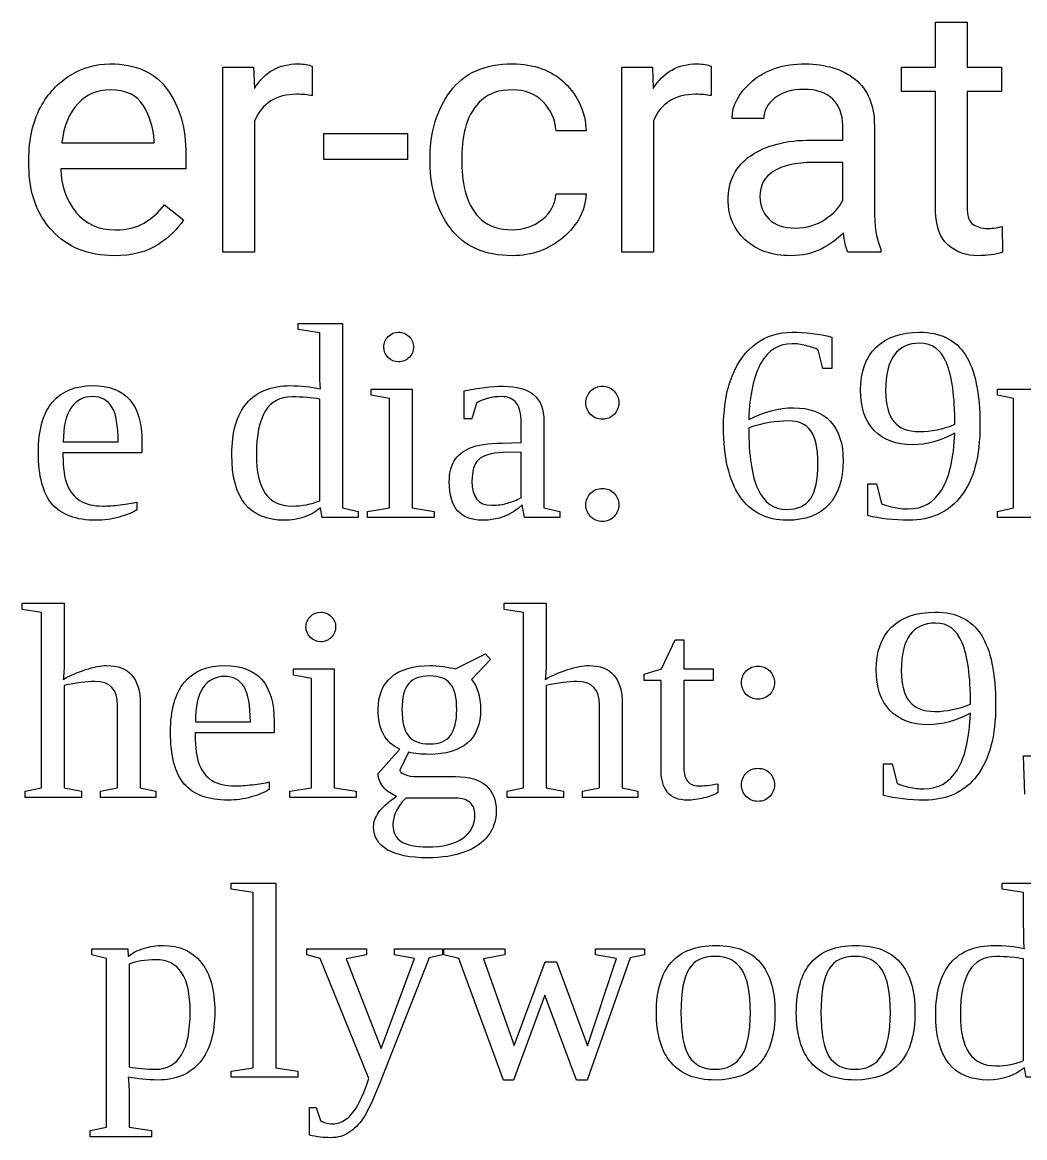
# Model space of a CAD drawing. Header units: millimetres. Extents: x -187 to 1672, y 34 to 1167.
# Drawn here: x -88.9 to -31.6, y 1087.3 to 1151.1 of the extents above; entities that cross this region are included whole.
import ezdxf

# ---------------------------------------------------------------- set-up
doc = ezdxf.new("R2010")
doc.units = ezdxf.units.MM
doc.layers.get('0').update_dxf_attribs({"linetype": 'CONTINUOUS'})
doc.layers.add('nw', color=7, linetype='CONTINUOUS')

msp = doc.modelspace()

# ---------------------------------------------------------------- linework, layer by layer
at = {"color": 7}
for points in [[(-36.73793, 1140.591409), (-36.73793, 1147.15027), (-38.67333, 1147.15027), (-38.67333, 1148.538286), (-36.73793, 1148.538286), (-36.73793, 1151.109046), (-34.9296, 1151.109046), (-34.9296, 1148.538286), (-32.9551, 1148.538286), (-32.9551, 1147.15027), (-34.9296, 1147.15027), (-34.9296, 1140.581635)], [(-75.65123, 1145.469012), (-75.65123, 1137.962), (-77.45956, 1137.962), (-77.45956, 1148.538286), (-75.7001, 1148.538286), (-75.661, 1147.326216)], [(-72.34735, 1148.596934), (-72.35735, 1146.915676)], [(-52.8565, 1145.469012), (-52.8565, 1137.962), (-54.66483, 1137.962), (-54.66483, 1148.538286), (-52.90537, 1148.538286), (-52.86627, 1147.326216)], [(-49.55263, 1148.596934), (-49.56263, 1146.915676)], [(-73.23708, 1146.993874), (-73.23687, 1146.993874)], [(-50.44236, 1146.993874), (-50.44214, 1146.993874)], [(-46.55177, 1145.605859), (-48.3601, 1145.605859)], [(-43.82462, 1144.37424), (-42.03584, 1144.37424), (-42.03584, 1145.214869)], [(-56.69798, 1144.902077), (-58.41834, 1144.902077)], [(-40.22751, 1145.195319), (-40.22751, 1140.444788)], [(-86.66738, 1144.217844), (-81.37923, 1144.217844), (-81.37923, 1144.35469)], [(-88.544128, 1142.878702), (-88.544128, 1143.289242)], [(-79.5709, 1143.55316), (-79.5709, 1142.741856), (-86.72602, 1142.741856)], [(-65.61256, 1143.044873), (-65.61256, 1143.455413)], [(-63.80423, 1143.455413), (-63.80423, 1143.044873)], [(-42.03584, 1140.923751), (-42.03584, 1143.103522), (-43.71709, 1143.103522)], [(-58.41834, 1141.304966), (-56.69798, 1141.304966)], [(-80.80252, 1140.679382), (-79.70775, 1139.809429)], [(-32.916, 1139.437988), (-32.90622, 1137.962)], [(-39.85606, 1138.118396), (-39.85606, 1137.962), (-41.74259, 1137.962)]]:
    msp.add_lwpolyline(points, dxfattribs=at)
for points in [[(-83.92067, 1147.248018)], [(-66.9126, 1144.755455), (-66.9126, 1143.269692), (-71.68268, 1143.269692), (-71.68268, 1144.755455)], [(-60.9109, 1139.252268)], [(-44.74344, 1139.350015)]]:
    msp.add_lwpolyline(points, close=True, dxfattribs=at)
for points in [[(-86.16886, 1148.088647), (-85.46508, 1148.518736), (-84.715683, 1148.733781), (-83.92067, 1148.733781)], [(-83.92067, 1148.733781), (-82.408843, 1148.733781), (-81.307553, 1148.238527), (-80.6168, 1147.248018)], [(-75.661, 1147.326216), (-75.081027, 1148.264593), (-74.243653, 1148.733781), (-73.14888, 1148.733781)], [(-73.14888, 1148.733781), (-72.810027, 1148.733781), (-72.54285, 1148.688165), (-72.34735, 1148.596934)], [(-64.45914, 1147.160045), (-63.683673, 1148.209202), (-62.500927, 1148.733781), (-60.9109, 1148.733781)], [(-60.9109, 1148.733781), (-59.672767, 1148.733781), (-58.672483, 1148.365598), (-57.91005, 1147.629233)], [(-52.86627, 1147.326216), (-52.286303, 1148.264593), (-51.448933, 1148.733781), (-50.35416, 1148.733781)], [(-50.35416, 1148.733781), (-50.015307, 1148.733781), (-49.74813, 1148.688165), (-49.55263, 1148.596934)], [(-47.21646, 1147.736756), (-46.454027, 1148.401439), (-45.434193, 1148.733781), (-44.15696, 1148.733781)], [(-44.15696, 1148.733781), (-43.010053, 1148.733781), (-42.068417, 1148.440538), (-41.33205, 1147.854053)], [(-87.88922, 1146.231443), (-87.4461, 1147.046006), (-86.872647, 1147.665074), (-86.16886, 1148.088647)], [(-41.33205, 1147.854053), (-40.59569, 1147.267567), (-40.22751, 1146.381323), (-40.22751, 1145.195319)], [(-83.92067, 1147.248018), (-84.637483, 1147.248018), (-85.243517, 1146.987358), (-85.73877, 1146.466037)], [(-81.99504, 1146.329191), (-82.353447, 1146.941742), (-82.995323, 1147.248018), (-83.92067, 1147.248018)], [(-80.6168, 1147.248018), (-79.919533, 1146.264026), (-79.5709, 1145.032407), (-79.5709, 1143.55316)], [(-65.61256, 1143.455413), (-65.61256, 1144.876011), (-65.228087, 1146.110888), (-64.45914, 1147.160045)], [(-60.9109, 1147.248018), (-61.65378, 1147.248018), (-62.237007, 1147.059039), (-62.66058, 1146.681082)], [(-59.16122, 1146.563785), (-59.60434, 1147.01994), (-60.187567, 1147.248018), (-60.9109, 1147.248018)], [(-57.91005, 1147.629233), (-57.147617, 1146.899385), (-56.743593, 1145.990333), (-56.69798, 1144.902077)], [(-48.3601, 1145.605859), (-48.3601, 1146.361773), (-47.978887, 1147.072072), (-47.21646, 1147.736756)], [(-44.26448, 1147.277342), (-44.948713, 1147.277342), (-45.502617, 1147.107913), (-45.92619, 1146.769055)], [(-42.60277, 1146.710406), (-42.97421, 1147.088364), (-43.528113, 1147.277342), (-44.26448, 1147.277342)], [(-73.23687, 1146.993874), (-74.416357, 1146.993874), (-75.221143, 1146.485587), (-75.65123, 1145.469012)], [(-72.35735, 1146.915676), (-72.624523, 1146.967808), (-72.917767, 1146.993874), (-73.23708, 1146.993874)], [(-62.66058, 1146.681082), (-63.077633, 1146.303125), (-63.374133, 1145.824162), (-63.55008, 1145.244193)], [(-58.41834, 1144.902077), (-58.46394, 1145.553727), (-58.711567, 1146.10763), (-59.16122, 1146.563785)], [(-50.44214, 1146.993874), (-51.621627, 1146.993874), (-52.426413, 1146.485587), (-52.8565, 1145.469012)], [(-49.56263, 1146.915676), (-49.829803, 1146.967808), (-50.123047, 1146.993874), (-50.44236, 1146.993874)], [(-45.92619, 1146.769055), (-46.343243, 1146.436713), (-46.55177, 1146.048981), (-46.55177, 1145.605859)], [(-42.03584, 1145.214869), (-42.03584, 1145.840453), (-42.224817, 1146.338966), (-42.60277, 1146.710406)], [(-88.544128, 1143.289242), (-88.544128, 1144.442663), (-88.325825, 1145.423397), (-87.88922, 1146.231443)], [(-85.73877, 1146.466037), (-86.234023, 1145.944717), (-86.54356, 1145.195319), (-86.66738, 1144.217844)], [(-81.37923, 1144.35469), (-81.42483, 1145.058473), (-81.6301, 1145.71664), (-81.99504, 1146.329191)], [(-63.55008, 1145.244193), (-63.719513, 1144.664224), (-63.80423, 1144.067964), (-63.80423, 1143.455413)], [(-47.29465, 1143.484737), (-46.434477, 1144.077739), (-45.2778, 1144.37424), (-43.82462, 1144.37424)], [(-48.58492, 1140.904202), (-48.58492, 1142.038073), (-48.15483, 1142.898252), (-47.29465, 1143.484737)], [(-87.22454, 1139.203394), (-88.104265, 1140.16132), (-88.544128, 1141.386423), (-88.544128, 1142.878702)], [(-86.72602, 1142.741856), (-86.699953, 1141.770896), (-86.41323, 1140.9433), (-85.86585, 1140.259068)], [(-64.45914, 1139.340241), (-65.228087, 1140.389398), (-65.61256, 1141.624275), (-65.61256, 1143.044873)], [(-63.80423, 1143.044873), (-63.80423, 1142.425805), (-63.719513, 1141.826287), (-63.55008, 1141.246318)], [(-43.71709, 1143.103522), (-45.750243, 1143.064423), (-46.76682, 1142.412772), (-46.76682, 1141.14857)], [(-63.55008, 1141.246318), (-63.380653, 1140.666349), (-63.08741, 1140.187386), (-62.67035, 1139.809429)], [(-59.21987, 1139.828978), (-58.73113, 1140.213452), (-58.463953, 1140.705448), (-58.41834, 1141.304966)], [(-56.69798, 1141.304966), (-56.74358, 1140.360073), (-57.176927, 1139.532477), (-57.99802, 1138.822179)], [(-47.60745, 1138.675557), (-48.259097, 1139.281592), (-48.58492, 1140.024473), (-48.58492, 1140.904202)], [(-46.76682, 1141.14857), (-46.76682, 1140.6468), (-46.59739, 1140.219969), (-46.25853, 1139.868077)], [(-43.05241, 1139.838753), (-42.57019, 1140.164578), (-42.231333, 1140.526244), (-42.03584, 1140.923751)], [(-85.86585, 1140.259068), (-85.311943, 1139.581351), (-84.55277, 1139.242493), (-83.58833, 1139.242493)], [(-81.96572, 1139.633483), (-81.522593, 1139.894143), (-81.13486, 1140.242776), (-80.80252, 1140.679382)], [(-40.22751, 1140.444788), (-40.22751, 1139.467312), (-40.103693, 1138.691848), (-39.85606, 1138.118396)], [(-36.02437, 1138.382314), (-36.500077, 1138.792854), (-36.73793, 1139.529219), (-36.73793, 1140.591409)], [(-34.9296, 1140.581635), (-34.9296, 1140.040765), (-34.812303, 1139.69539), (-34.57771, 1139.54551)], [(-83.58833, 1139.242493), (-82.94971, 1139.242493), (-82.40884, 1139.372823), (-81.96572, 1139.633483)], [(-79.70775, 1139.809429), (-80.053123, 1139.288109), (-80.54186, 1138.815662), (-81.17396, 1138.392089)], [(-62.67035, 1139.809429), (-62.246783, 1139.437988), (-61.6603, 1139.252268), (-60.9109, 1139.252268)], [(-60.9109, 1139.252268), (-60.265767, 1139.252268), (-59.70209, 1139.444505), (-59.21987, 1139.828978)], [(-46.25853, 1139.868077), (-45.91967, 1139.522703), (-45.41464, 1139.350015), (-44.74344, 1139.350015)], [(-44.74344, 1139.350015), (-44.091793, 1139.350015), (-43.528117, 1139.512928), (-43.05241, 1139.838753)], [(-34.57771, 1139.54551), (-34.34311, 1139.395631), (-34.072673, 1139.320691), (-33.7664, 1139.320691)], [(-83.68607, 1137.766505), (-85.158803, 1137.766505), (-86.338293, 1138.245468), (-87.22454, 1139.203394)], [(-60.9109, 1137.766505), (-62.500927, 1137.766505), (-63.683673, 1138.291083), (-64.45914, 1139.340241)], [(-57.99802, 1138.822179), (-58.8191, 1138.118396), (-59.79006, 1137.766505), (-60.9109, 1137.766505)], [(-41.99674, 1139.076322), (-42.335593, 1138.717914), (-42.759163, 1138.408381), (-43.26745, 1138.14772)], [(-41.74259, 1137.962), (-41.85989, 1138.216144), (-41.944607, 1138.587584), (-41.99674, 1139.076322)], [(-33.7664, 1139.320691), (-33.53832, 1139.320691), (-33.254853, 1139.35979), (-32.916, 1139.437988)], [(-81.17396, 1138.392089), (-81.80606, 1137.975033), (-82.64343, 1137.766505), (-83.68607, 1137.766505)], [(-45.00736, 1137.766505), (-46.0891, 1137.766505), (-46.955797, 1138.069522), (-47.60745, 1138.675557)], [(-34.30401, 1137.766505), (-34.97521, 1137.766505), (-35.548663, 1137.971775), (-36.02437, 1138.382314)], [(-43.26745, 1138.14772), (-43.775743, 1137.893577), (-44.355713, 1137.766505), (-45.00736, 1137.766505)], [(-32.90622, 1137.962), (-33.31676, 1137.83167), (-33.78269, 1137.766505), (-34.30401, 1137.766505)]]:
    msp.add_open_spline(points, degree=3, dxfattribs=at)
at = {"layer": 'nw', "color": 7}
for points in [[(-71.92556, 1131.454687), (-71.92556, 1133.360937), (-73.15994, 1133.548437), (-73.15994, 1133.899999), (-70.62869, 1133.899999), (-70.62869, 1123.345312), (-69.72244, 1123.149999), (-69.72244, 1122.798437), (-71.78494, 1122.798437), (-71.87866, 1123.345312)], [(-42.65207, 1133.118749), (-42.65207, 1131.314062), (-43.1677, 1131.314062), (-43.44114, 1132.384374)], [(-62.97239, 1129.345312), (-63.23801, 1128.431249), (-63.67551, 1128.431249), (-63.67551, 1130.032812)], [(-30.97239, 1129.149999), (-30.97239, 1123.345312), (-29.87082, 1123.149999), (-29.87082, 1122.798437), (-33.19895, 1122.798437), (-33.19895, 1123.149999), (-32.26926, 1123.345312), (-32.26926, 1129.595312), (-33.19897, 1129.790624), (-33.19897, 1130.142187), (-31.05053, 1130.142187), (-30.98801, 1129.548437)], [(-71.92553, 1123.759374), (-71.92553, 1129.564062)], [(-61.51145, 1127.056249), (-60.40989, 1127.087499), (-60.40989, 1128.235937)], [(-59.11301, 1128.306249), (-59.11301, 1123.345312), (-58.19895, 1123.149999), (-58.19895, 1122.798437), (-60.21457, 1122.798437), (-60.36301, 1123.532812)], [(-82.08178, 1127.134372), (-82.08178, 1126.493747), (-86.59741, 1126.493749)], [(-86.58178, 1127.118749), (-83.44116, 1127.118749)], [(-86.59741, 1126.493749), (-86.59741, 1126.353124)], [(-60.40989, 1126.540624), (-61.43332, 1126.509374)], [(-60.40989, 1123.931249), (-60.40989, 1126.540624)], [(-40.6052, 1122.907812), (-40.6052, 1124.720312), (-40.09739, 1124.720312), (-39.82395, 1123.595312)], [(-82.37084, 1123.681247), (-82.37084, 1123.243747)], [(-86.53098, 1113.196874), (-86.53098, 1107.345312), (-85.53879, 1107.149999), (-85.53879, 1106.798437), (-88.75754, 1106.798437), (-88.75754, 1107.149999), (-87.82786, 1107.345312), (-87.82786, 1117.360937), (-88.92161, 1117.548437), (-88.92161, 1117.899999), (-86.53098, 1117.899999), (-86.53097, 1114.720312)], [(-58.98413, 1113.196874), (-58.98413, 1107.345312), (-57.99194, 1107.149999), (-57.99194, 1106.798437), (-61.21069, 1106.798437), (-61.21069, 1107.149999), (-60.281, 1107.345312), (-60.281, 1117.360937), (-61.37475, 1117.548437), (-61.37475, 1117.899999), (-58.98413, 1117.899999), (-58.98413, 1114.720312)], [(-52.41381, 1108.337499), (-52.41381, 1113.485937), (-53.37475, 1113.485937), (-53.37475, 1113.837499), (-52.39819, 1114.142187), (-51.60913, 1115.806249), (-51.11694, 1115.806249), (-51.11694, 1114.142187), (-49.43725, 1114.142187), (-49.43725, 1113.485937), (-51.11694, 1113.485937), (-51.11694, 1108.478124)], [(-64.17158, 1114.142187), (-62.44501, 1115.009374), (-62.17158, 1114.673437), (-63.25751, 1113.548437)], [(-82.17942, 1112.173437), (-82.17942, 1107.345312), (-81.28879, 1107.149999), (-81.28879, 1106.798437), (-84.45286, 1106.798437), (-84.45286, 1107.149999), (-83.47629, 1107.345312), (-83.47629, 1112.079687)], [(-54.63258, 1112.173437), (-54.63258, 1107.345312), (-53.74196, 1107.149999), (-53.74196, 1106.798437), (-56.906, 1106.798437), (-56.906, 1107.149999), (-55.92944, 1107.345312), (-55.92944, 1112.079687)], [(-74.53097, 1111.134372), (-74.53097, 1110.493747), (-79.0466, 1110.493749)], [(-79.03097, 1111.118749), (-75.89035, 1111.118749)], [(-79.0466, 1110.493749), (-79.0466, 1110.353124)], [(-68.58564, 1108.157812), (-67.35126, 1109.548437)], [(-66.85908, 1109.376562), (-67.35126, 1108.353124)], [(-31.62475, 1106.978124), (-31.71065, 1109.181249), (-31.19502, 1109.181249), (-30.84346, 1107.712499)], [(-39.71069, 1106.907812), (-39.71069, 1108.720312), (-39.20288, 1108.720312), (-38.92944, 1107.595312)], [(-74.82003, 1107.681247), (-74.82003, 1107.243747)], [(-66.34345, 1107.985937), (-64.17158, 1107.985937)], [(-49.17944, 1107.579687), (-49.17944, 1107.071874)], [(-64.15595, 1106.751562), (-66.9997, 1106.751562)], [(-31.69509, 1099.454687), (-31.69509, 1101.360937), (-32.92947, 1101.548437), (-32.92947, 1101.899999), (-30.39822, 1101.899999), (-30.39822, 1091.345312), (-29.49197, 1091.149999), (-29.49197, 1090.798437), (-31.55447, 1090.798437), (-31.64819, 1091.345312)], [(-84.10913, 1097.595307), (-84.94506, 1097.790619), (-84.94506, 1098.142182), (-82.88256, 1098.142182), (-82.86696, 1097.712494)], [(-69.10913, 1090.720307), (-71.906, 1097.595307), (-72.656, 1097.790619), (-72.656, 1098.142182), (-69.24975, 1098.142182), (-69.24975, 1097.790619), (-70.406, 1097.579682), (-68.42163, 1092.446869), (-66.49975, 1097.595307), (-67.64819, 1097.790619), (-67.64819, 1098.142182), (-64.91381, 1098.142182), (-64.91381, 1097.790619), (-65.67944, 1097.626557), (-68.54663, 1090.337494)], [(-82.82006, 1089.931244), (-82.82006, 1087.946869), (-81.53881, 1087.759369), (-81.53881, 1087.392182), (-85.03881, 1087.392182), (-85.03881, 1087.759369), (-84.10913, 1087.946869), (-84.10913, 1097.595307)], [(-31.69506, 1091.759374), (-31.69506, 1097.564062)], [(-82.82006, 1097.259369), (-82.82006, 1091.392182)], [(-72.49975, 1087.485932), (-72.49975, 1089.071869), (-72.13256, 1089.071869), (-71.87475, 1088.321869)]]:
    msp.add_lwpolyline(points, dxfattribs=at)
for points in [[(-66.56616, 1132.540624)], [(-37.62864, 1132.767187)], [(-66.64426, 1123.345312), (-65.38645, 1123.149999), (-65.38645, 1122.798437), (-69.19114, 1122.798437), (-69.19114, 1123.149999), (-67.94114, 1123.345312), (-67.94114, 1129.595312), (-68.98022, 1129.790624), (-68.98022, 1130.142187), (-66.64428, 1130.142187)], [(-61.44895, 1130.306249)], [(-41.01926, 1130.079687)], [(-84.90209, 1129.712499)], [(-54.83176, 1129.360937)], [(-75.54272, 1126.399999)], [(-42.01145, 1126.048437)], [(-54.83176, 1123.517187)], [(-45.24582, 1123.259374)], [(-71.01535, 1116.540624)], [(-36.73413, 1116.767187)], [(-71.09345, 1107.345312), (-69.83564, 1107.149999), (-69.83564, 1106.798437), (-73.64033, 1106.798437), (-73.64033, 1107.149999), (-72.39033, 1107.345312), (-72.39033, 1113.595312), (-73.42939, 1113.790624), (-73.42939, 1114.142187), (-71.09345, 1114.142187)], [(-40.12475, 1114.079687)], [(-77.35128, 1113.712499)], [(-45.93725, 1113.360937)], [(-62.73408, 1111.821874)], [(-65.656, 1109.853124)], [(-45.93725, 1107.517187)], [(-50.92163, 1106.642187)], [(-63.05439, 1105.806249)], [(-74.42944, 1091.345307), (-73.17163, 1091.149994), (-73.17163, 1090.798432), (-76.97631, 1090.798432), (-76.97631, 1091.149994), (-75.72631, 1091.345307), (-75.72631, 1101.360937), (-76.97631, 1101.548437), (-76.97631, 1101.899999), (-74.42944, 1101.899999)], [(-56.64038, 1090.642182), (-57.24975, 1090.642182), (-59.06225, 1095.485932), (-60.85131, 1090.642182), (-61.42944, 1090.642182), (-63.9685, 1097.595307), (-64.83569, 1097.790619), (-64.83569, 1098.142182), (-61.3435, 1098.142182), (-61.3435, 1097.790619), (-62.56225, 1097.579682), (-60.82006, 1092.618744), (-59.04663, 1097.407807), (-58.39038, 1097.407807), (-56.62475, 1092.587494), (-54.96069, 1097.595307), (-56.16381, 1097.790619), (-56.16381, 1098.142182), (-53.36694, 1098.142182), (-53.36694, 1097.790619), (-54.17944, 1097.626557)], [(-79.32788, 1094.556244)], [(-47.31225, 1094.509374)], [(-45.906, 1094.509374)], [(-39.31225, 1094.509374)], [(-37.906, 1094.509374)], [(-35.31225, 1094.399999)], [(-71.29663, 1087.345307)]]:
    msp.add_lwpolyline(points, close=True, dxfattribs=at)
for points in [[(-68.26147, 1132.540624), (-68.26147, 1132.774999), (-68.178137, 1132.97552), (-68.01147, 1133.142187)], [(-68.01147, 1133.142187), (-67.844803, 1133.308853), (-67.646887, 1133.392187), (-67.41772, 1133.392187)], [(-67.41772, 1133.392187), (-67.183347, 1133.392187), (-66.982827, 1133.308853), (-66.81616, 1133.142187)], [(-66.81616, 1133.142187), (-66.649493, 1132.97552), (-66.56616, 1132.774999), (-66.56616, 1132.540624)], [(-46.9802, 1132.751562), (-46.386447, 1133.178645), (-45.70155, 1133.392187), (-44.92551, 1133.392187)], [(-44.92551, 1133.392187), (-44.165097, 1133.392187), (-43.407283, 1133.301041), (-42.65207, 1133.118749)], [(-40.13645, 1132.524999), (-39.54791, 1133.103124), (-38.71718, 1133.392187), (-37.64426, 1133.392187)], [(-37.64426, 1133.392187), (-36.451553, 1133.392187), (-35.579157, 1132.962499), (-35.02707, 1132.103124)], [(-68.01147, 1131.946874), (-68.178137, 1132.113541), (-68.26147, 1132.311457), (-68.26147, 1132.540624)], [(-66.56616, 1132.540624), (-66.56616, 1132.311457), (-66.649493, 1132.113541), (-66.81616, 1131.946874)], [(-48.3552, 1130.884374), (-48.027073, 1131.702082), (-47.56874, 1132.324478), (-46.9802, 1132.751562)], [(-44.92551, 1132.735937), (-45.68593, 1132.735937), (-46.27968, 1132.366145), (-46.70676, 1131.626562)], [(-44.13645, 1132.626562), (-44.428117, 1132.699478), (-44.691137, 1132.735937), (-44.92551, 1132.735937)], [(-43.44114, 1132.384374), (-43.613013, 1132.478124), (-43.844783, 1132.558853), (-44.13645, 1132.626562)], [(-41.01926, 1130.079687), (-41.01926, 1131.13177), (-40.72499, 1131.946874), (-40.13645, 1132.524999)], [(-37.62864, 1132.767187), (-38.93072, 1132.767187), (-39.58176, 1131.860937), (-39.58176, 1130.048437)], [(-36.1052, 1131.642187), (-36.4177, 1132.392187), (-36.925513, 1132.767187), (-37.62864, 1132.767187)], [(-67.41772, 1131.696874), (-67.646887, 1131.696874), (-67.844803, 1131.780207), (-68.01147, 1131.946874)], [(-66.81616, 1131.946874), (-66.982827, 1131.780207), (-67.183347, 1131.696874), (-67.41772, 1131.696874)], [(-35.02707, 1132.103124), (-34.469783, 1131.243749), (-34.19114, 1129.897395), (-34.19114, 1128.064062)], [(-71.87866, 1130.157812), (-71.909927, 1130.329687), (-71.92556, 1130.761978), (-71.92556, 1131.454687)], [(-46.70676, 1131.626562), (-47.128633, 1130.892187), (-47.360403, 1129.816666), (-47.40207, 1128.399999)], [(-35.62864, 1128.126562), (-35.62864, 1129.72552), (-35.787493, 1130.897395), (-36.1052, 1131.642187)], [(-48.84739, 1127.970312), (-48.84739, 1129.095312), (-48.683327, 1130.066666), (-48.3552, 1130.884374)], [(-87.19897, 1129.392185), (-86.66251, 1130.022393), (-85.896883, 1130.337497), (-84.90209, 1130.337497)], [(-84.90209, 1130.337497), (-83.021883, 1130.337497), (-82.08178, 1129.269789), (-82.08178, 1127.134372)], [(-76.09741, 1129.329687), (-75.529697, 1130.001562), (-74.693757, 1130.337499), (-73.58959, 1130.337499)], [(-73.58959, 1130.337499), (-73.02709, 1130.337499), (-72.45678, 1130.277603), (-71.87866, 1130.157812)], [(-63.67551, 1130.032812), (-62.831763, 1130.215103), (-62.089577, 1130.306249), (-61.44895, 1130.306249)], [(-61.44895, 1130.306249), (-60.646863, 1130.306249), (-60.05832, 1130.142187), (-59.68332, 1129.814062)], [(-56.71457, 1129.360937), (-56.71457, 1129.616145), (-56.62603, 1129.837499), (-56.44895, 1130.024999)], [(-56.44895, 1130.024999), (-56.266657, 1130.212499), (-56.040093, 1130.306249), (-55.76926, 1130.306249)], [(-55.76926, 1130.306249), (-55.503633, 1130.306249), (-55.28228, 1130.212499), (-55.1052, 1130.024999)], [(-55.1052, 1130.024999), (-54.922907, 1129.837499), (-54.83176, 1129.616145), (-54.83176, 1129.360937)], [(-40.2302, 1127.774999), (-40.75624, 1128.327082), (-41.01926, 1129.095312), (-41.01926, 1130.079687)], [(-39.58176, 1130.048437), (-39.58176, 1129.251562), (-39.42551, 1128.66302), (-39.11301, 1128.282812)], [(-88.00366, 1126.524997), (-88.00366, 1127.806247), (-87.73543, 1128.761976), (-87.19897, 1129.392185)], [(-84.90209, 1129.712499), (-85.443757, 1129.712499), (-85.860423, 1129.493749), (-86.15209, 1129.056249)], [(-83.80053, 1129.110937), (-84.040117, 1129.511978), (-84.407303, 1129.712499), (-84.90209, 1129.712499)], [(-76.94897, 1126.399999), (-76.94897, 1127.686457), (-76.665117, 1128.66302), (-76.09741, 1129.329687)], [(-73.51147, 1129.696874), (-74.865637, 1129.696874), (-75.54272, 1128.597916), (-75.54272, 1126.399999)], [(-71.92553, 1129.564062), (-72.38907, 1129.652603), (-72.917717, 1129.696874), (-73.51147, 1129.696874)], [(-61.5427, 1129.712499), (-62.063533, 1129.712499), (-62.540097, 1129.590103), (-62.97239, 1129.345312)], [(-60.69114, 1129.353124), (-60.873427, 1129.592707), (-61.15728, 1129.712499), (-61.5427, 1129.712499)], [(-60.40989, 1128.235937), (-60.40989, 1128.741145), (-60.50364, 1129.113541), (-60.69114, 1129.353124)], [(-59.68332, 1129.814062), (-59.303113, 1129.485937), (-59.11301, 1128.983332), (-59.11301, 1128.306249)], [(-56.44114, 1128.689062), (-56.623427, 1128.871353), (-56.71457, 1129.095312), (-56.71457, 1129.360937)], [(-54.83176, 1129.360937), (-54.83176, 1129.095312), (-54.922907, 1128.871353), (-55.1052, 1128.689062)], [(-86.15209, 1129.056249), (-86.43855, 1128.618749), (-86.58178, 1127.972916), (-86.58178, 1127.118749)], [(-83.44116, 1127.118749), (-83.44116, 1128.051041), (-83.56095, 1128.715103), (-83.80053, 1129.110937)], [(-55.76926, 1128.415624), (-56.034887, 1128.415624), (-56.258847, 1128.50677), (-56.44114, 1128.689062)], [(-55.1052, 1128.689062), (-55.287493, 1128.50677), (-55.508847, 1128.415624), (-55.76926, 1128.415624)], [(-47.40207, 1128.399999), (-46.553117, 1128.847916), (-45.701557, 1129.071874), (-44.84739, 1129.071874)], [(-44.84739, 1129.071874), (-43.92551, 1129.071874), (-43.222383, 1128.811457), (-42.73801, 1128.290624)], [(-45.13645, 1128.321874), (-45.84999, 1128.321874), (-46.607803, 1128.191666), (-47.40989, 1127.931249)], [(-43.86301, 1127.751562), (-44.128637, 1128.13177), (-44.553117, 1128.321874), (-45.13645, 1128.321874)], [(-42.73801, 1128.290624), (-42.253637, 1127.774999), (-42.01145, 1127.027603), (-42.01145, 1126.048437)], [(-39.11301, 1128.282812), (-38.80051, 1127.902603), (-38.316137, 1127.712499), (-37.65989, 1127.712499)], [(-37.65989, 1127.712499), (-36.98801, 1127.712499), (-36.310927, 1127.85052), (-35.62864, 1128.126562)], [(-34.19114, 1128.064062), (-34.19114, 1126.308853), (-34.54791, 1124.965103), (-35.26145, 1124.032812)], [(-47.9177, 1124.017187), (-48.537493, 1124.933853), (-48.84739, 1126.251562), (-48.84739, 1127.970312)], [(-47.40989, 1127.931249), (-47.40989, 1126.342707), (-47.2302, 1125.165624), (-46.87082, 1124.399999)], [(-43.45676, 1125.899999), (-43.45676, 1126.754166), (-43.592177, 1127.371353), (-43.86301, 1127.751562)], [(-38.05051, 1126.954687), (-38.972383, 1126.954687), (-39.698947, 1127.228124), (-40.2302, 1127.774999)], [(-35.63645, 1127.618749), (-36.428117, 1127.176041), (-37.232803, 1126.954687), (-38.05051, 1126.954687)], [(-36.37864, 1124.384374), (-35.93072, 1125.118749), (-35.683323, 1126.196874), (-35.63645, 1127.618749)], [(-64.23801, 1126.040624), (-64.045303, 1126.363541), (-63.740617, 1126.608332), (-63.32395, 1126.774999)], [(-63.32395, 1126.774999), (-62.907283, 1126.946874), (-62.303117, 1127.040624), (-61.51145, 1127.056249)], [(-87.21459, 1123.56406), (-87.740637, 1124.178643), (-88.00366, 1125.165622), (-88.00366, 1126.524997)], [(-86.59741, 1126.353124), (-86.59741, 1125.634374), (-86.519283, 1125.074478), (-86.36303, 1124.673437)], [(-73.94116, 1122.642187), (-75.946367, 1122.642187), (-76.94897, 1123.894791), (-76.94897, 1126.399999)], [(-75.54272, 1126.399999), (-75.54272, 1125.410416), (-75.376053, 1124.670832), (-75.04272, 1124.181249)], [(-62.8552, 1126.103124), (-63.099993, 1125.858332), (-63.22239, 1125.449478), (-63.22239, 1124.876562)], [(-61.43332, 1126.509374), (-62.13124, 1126.483332), (-62.6052, 1126.347915), (-62.8552, 1126.103124)], [(-64.51926, 1124.829687), (-64.51926, 1125.31927), (-64.42551, 1125.722916), (-64.23801, 1126.040624)], [(-43.87864, 1123.868749), (-43.597387, 1124.280208), (-43.45676, 1124.957291), (-43.45676, 1125.899999)], [(-42.01145, 1126.048437), (-42.01145, 1124.959895), (-42.28749, 1124.118749), (-42.83957, 1123.524999)], [(-62.63645, 1122.642187), (-63.891657, 1122.642187), (-64.51926, 1123.371354), (-64.51926, 1124.829687)], [(-63.22239, 1124.876562), (-63.22239, 1123.959895), (-62.849993, 1123.501562), (-62.1052, 1123.501562)], [(-86.36303, 1124.673437), (-86.20157, 1124.277604), (-85.95678, 1123.97552), (-85.62866, 1123.767187)], [(-75.04272, 1124.181249), (-74.709387, 1123.696874), (-74.19897, 1123.454687), (-73.51147, 1123.454687)], [(-56.71457, 1123.517187), (-56.71457, 1123.782812), (-56.623427, 1124.00677), (-56.44114, 1124.189062)], [(-56.44114, 1124.189062), (-56.258847, 1124.371353), (-56.034887, 1124.462499), (-55.76926, 1124.462499)], [(-55.76926, 1124.462499), (-55.508847, 1124.462499), (-55.287493, 1124.371353), (-55.1052, 1124.189062)], [(-55.1052, 1124.189062), (-54.922907, 1124.011979), (-54.83176, 1123.78802), (-54.83176, 1123.517187)], [(-46.87082, 1124.399999), (-46.511447, 1123.639582), (-45.96978, 1123.259374), (-45.24582, 1123.259374)], [(-38.30051, 1123.290624), (-37.467177, 1123.290624), (-36.826553, 1123.655207), (-36.37864, 1124.384374)], [(-84.70678, 1122.642185), (-85.847407, 1122.642185), (-86.683343, 1122.949477), (-87.21459, 1123.56406)], [(-85.62866, 1123.767187), (-85.295327, 1123.558854), (-84.86043, 1123.454687), (-84.32397, 1123.454687)], [(-84.32397, 1123.454687), (-84.042717, 1123.454687), (-83.709383, 1123.478124), (-83.32397, 1123.524997)], [(-83.32397, 1123.524997), (-82.93855, 1123.57187), (-82.62084, 1123.623954), (-82.37084, 1123.681247)], [(-73.51147, 1123.454687), (-72.92293, 1123.454687), (-72.394283, 1123.556249), (-71.92553, 1123.759374)], [(-60.36301, 1123.532812), (-60.956763, 1122.939062), (-61.714577, 1122.642187), (-62.63645, 1122.642187)], [(-62.1052, 1123.501562), (-61.751033, 1123.501562), (-61.446347, 1123.540624), (-61.19114, 1123.618749)], [(-61.19114, 1123.618749), (-60.93072, 1123.702082), (-60.670303, 1123.806249), (-60.40989, 1123.931249)], [(-56.44895, 1122.853124), (-56.62603, 1123.040624), (-56.71457, 1123.261978), (-56.71457, 1123.517187)], [(-54.83176, 1123.517187), (-54.83176, 1123.261978), (-54.922907, 1123.040624), (-55.1052, 1122.853124)], [(-45.21457, 1122.642187), (-46.391657, 1122.642187), (-47.2927, 1123.10052), (-47.9177, 1124.017187)], [(-45.24582, 1123.259374), (-44.615613, 1123.259374), (-44.159887, 1123.462499), (-43.87864, 1123.868749)], [(-42.83957, 1123.524999), (-43.38645, 1122.936458), (-44.178117, 1122.642187), (-45.21457, 1122.642187)], [(-39.82395, 1123.595312), (-39.657283, 1123.517187), (-39.433323, 1123.446874), (-39.15207, 1123.384374)], [(-35.26145, 1124.032812), (-35.97499, 1123.105729), (-36.977593, 1122.642187), (-38.26926, 1122.642187)], [(-82.37084, 1123.243747), (-82.62084, 1123.082289), (-82.961987, 1122.941664), (-83.39428, 1122.821872)], [(-71.87866, 1123.345312), (-72.4672, 1122.876562), (-73.1547, 1122.642187), (-73.94116, 1122.642187)], [(-38.26926, 1122.642187), (-39.11822, 1122.642187), (-39.896867, 1122.730729), (-40.6052, 1122.907812)], [(-39.15207, 1123.384374), (-38.870823, 1123.321874), (-38.58697, 1123.290624), (-38.30051, 1123.290624)], [(-83.39428, 1122.821872), (-83.821367, 1122.702081), (-84.258867, 1122.642185), (-84.70678, 1122.642185)], [(-55.76926, 1122.571874), (-56.040093, 1122.571874), (-56.266657, 1122.665624), (-56.44895, 1122.853124)], [(-55.1052, 1122.853124), (-55.28228, 1122.665624), (-55.503633, 1122.571874), (-55.76926, 1122.571874)], [(-72.71066, 1116.540624), (-72.71066, 1116.774999), (-72.627327, 1116.97552), (-72.46066, 1117.142187)], [(-72.46066, 1117.142187), (-72.293993, 1117.308854), (-72.096077, 1117.392187), (-71.86691, 1117.392187)], [(-71.86691, 1117.392187), (-71.632537, 1117.392187), (-71.432017, 1117.308854), (-71.26535, 1117.142187)], [(-71.26535, 1117.142187), (-71.098683, 1116.97552), (-71.01535, 1116.774999), (-71.01535, 1116.540624)], [(-39.24194, 1116.524999), (-38.6534, 1117.103124), (-37.82267, 1117.392187), (-36.74975, 1117.392187)], [(-36.74975, 1117.392187), (-35.557043, 1117.392187), (-34.684647, 1116.962499), (-34.13256, 1116.103124)], [(-72.46066, 1115.946874), (-72.627327, 1116.113541), (-72.71066, 1116.311457), (-72.71066, 1116.540624)], [(-71.01535, 1116.540624), (-71.01535, 1116.311457), (-71.098683, 1116.113541), (-71.26535, 1115.946874)], [(-40.12475, 1114.079687), (-40.12475, 1115.13177), (-39.83048, 1115.946874), (-39.24194, 1116.524999)], [(-36.73413, 1116.767187), (-38.03621, 1116.767187), (-38.68725, 1115.860937), (-38.68725, 1114.048437)], [(-35.21069, 1115.642187), (-35.52319, 1116.392187), (-36.031003, 1116.767187), (-36.73413, 1116.767187)], [(-71.86691, 1115.696874), (-72.096077, 1115.696874), (-72.293993, 1115.780207), (-72.46066, 1115.946874)], [(-71.26535, 1115.946874), (-71.432017, 1115.780207), (-71.632537, 1115.696874), (-71.86691, 1115.696874)], [(-34.13256, 1116.103124), (-33.575273, 1115.243749), (-33.29663, 1113.897395), (-33.29663, 1112.064062)], [(-34.73413, 1112.126562), (-34.73413, 1113.72552), (-34.892983, 1114.897395), (-35.21069, 1115.642187)], [(-86.53097, 1114.720312), (-86.53097, 1114.178645), (-86.549203, 1113.78802), (-86.58567, 1113.548437)], [(-58.98413, 1114.720312), (-58.98413, 1114.178645), (-59.002363, 1113.78802), (-59.03883, 1113.548437)], [(-86.58567, 1113.548437), (-86.21067, 1113.761978), (-85.78619, 1113.946874), (-85.31223, 1114.103124)], [(-85.31223, 1114.103124), (-84.833063, 1114.259374), (-84.429417, 1114.337499), (-84.10129, 1114.337499)], [(-84.10129, 1114.337499), (-83.465877, 1114.337499), (-82.98671, 1114.152603), (-82.66379, 1113.782812)], [(-79.64816, 1113.392185), (-79.1117, 1114.022393), (-78.346073, 1114.337497), (-77.35128, 1114.337497)], [(-77.35128, 1114.337497), (-75.471073, 1114.337497), (-74.53097, 1113.269789), (-74.53097, 1111.134372)], [(-67.82783, 1113.681249), (-67.31741, 1114.118749), (-66.577827, 1114.337499), (-65.60908, 1114.337499)], [(-65.60908, 1114.337499), (-65.416367, 1114.337499), (-65.16897, 1114.316666), (-64.86689, 1114.274999)], [(-64.86689, 1114.274999), (-64.564803, 1114.238539), (-64.333033, 1114.194268), (-64.17158, 1114.142187)], [(-59.03883, 1113.548437), (-58.66383, 1113.761978), (-58.239353, 1113.946874), (-57.7654, 1114.103124)], [(-57.7654, 1114.103124), (-57.286233, 1114.259374), (-56.882587, 1114.337499), (-56.55446, 1114.337499)], [(-56.55446, 1114.337499), (-55.91904, 1114.337499), (-55.439873, 1114.152603), (-55.11696, 1113.782812)], [(-47.82006, 1113.360937), (-47.82006, 1113.616145), (-47.73152, 1113.837499), (-47.55444, 1114.024999)], [(-47.55444, 1114.024999), (-47.372147, 1114.212499), (-47.145583, 1114.306249), (-46.87475, 1114.306249)], [(-46.87475, 1114.306249), (-46.609123, 1114.306249), (-46.38777, 1114.212499), (-46.21069, 1114.024999)], [(-46.21069, 1114.024999), (-46.028397, 1113.837499), (-45.93725, 1113.616145), (-45.93725, 1113.360937)], [(-39.33569, 1111.774999), (-39.86173, 1112.327082), (-40.12475, 1113.095312), (-40.12475, 1114.079687)], [(-38.68725, 1114.048437), (-38.68725, 1113.251562), (-38.531, 1112.66302), (-38.2185, 1112.282812)], [(-84.77317, 1113.423437), (-85.26275, 1113.423437), (-85.848687, 1113.347916), (-86.53098, 1113.196874)], [(-83.47629, 1112.079687), (-83.47629, 1112.97552), (-83.908583, 1113.423437), (-84.77317, 1113.423437)], [(-82.66379, 1113.782812), (-82.340877, 1113.41302), (-82.17942, 1112.876562), (-82.17942, 1112.173437)], [(-80.45285, 1110.524997), (-80.45285, 1111.806247), (-80.18462, 1112.761976), (-79.64816, 1113.392185)], [(-77.35128, 1113.712499), (-77.892947, 1113.712499), (-78.309613, 1113.493749), (-78.60128, 1113.056249)], [(-76.24972, 1113.110937), (-76.489307, 1113.511978), (-76.856493, 1113.712499), (-77.35128, 1113.712499)], [(-68.58564, 1111.821874), (-68.58564, 1112.623957), (-68.333037, 1113.243749), (-67.82783, 1113.681249)], [(-65.64038, 1113.743749), (-66.187253, 1113.743749), (-66.588293, 1113.595312), (-66.8435, 1113.298437)], [(-64.46069, 1113.298437), (-64.705483, 1113.595312), (-65.098713, 1113.743749), (-65.64038, 1113.743749)], [(-63.25751, 1113.548437), (-62.908557, 1113.157812), (-62.73408, 1112.582291), (-62.73408, 1111.821874)], [(-57.22631, 1113.423437), (-57.715897, 1113.423437), (-58.301837, 1113.347916), (-58.98413, 1113.196874)], [(-55.92944, 1112.079687), (-55.92944, 1112.97552), (-56.36173, 1113.423437), (-57.22631, 1113.423437)], [(-55.11696, 1113.782812), (-54.79404, 1113.41302), (-54.63258, 1112.876562), (-54.63258, 1112.173437)], [(-47.54663, 1112.689062), (-47.728917, 1112.871353), (-47.82006, 1113.095312), (-47.82006, 1113.360937)], [(-45.93725, 1113.360937), (-45.93725, 1113.095312), (-46.028397, 1112.871353), (-46.21069, 1112.689062)], [(-78.60128, 1113.056249), (-78.88774, 1112.618749), (-79.03097, 1111.972916), (-79.03097, 1111.118749)], [(-75.89035, 1111.118749), (-75.89035, 1112.051041), (-76.01014, 1112.715104), (-76.24972, 1113.110937)], [(-66.8435, 1113.298437), (-67.098707, 1113.001562), (-67.22631, 1112.509374), (-67.22631, 1111.821874)], [(-64.0935, 1111.821874), (-64.0935, 1112.514583), (-64.215897, 1113.00677), (-64.46069, 1113.298437)], [(-46.87475, 1112.415624), (-47.140377, 1112.415624), (-47.364337, 1112.50677), (-47.54663, 1112.689062)], [(-46.21069, 1112.689062), (-46.392983, 1112.50677), (-46.614337, 1112.415624), (-46.87475, 1112.415624)], [(-38.2185, 1112.282812), (-37.906, 1111.902603), (-37.421627, 1111.712499), (-36.76538, 1111.712499)], [(-36.76538, 1111.712499), (-36.0935, 1111.712499), (-35.416417, 1111.85052), (-34.73413, 1112.126562)], [(-33.29663, 1112.064062), (-33.29663, 1110.308853), (-33.6534, 1108.965103), (-34.36694, 1108.032812)], [(-67.35126, 1109.548437), (-68.17418, 1109.933854), (-68.58564, 1110.691666), (-68.58564, 1111.821874)], [(-67.22631, 1111.821874), (-67.22631, 1111.134374), (-67.10131, 1110.634374), (-66.85131, 1110.321874)], [(-64.45288, 1110.337499), (-64.213293, 1110.665624), (-64.0935, 1111.160416), (-64.0935, 1111.821874)], [(-62.73408, 1111.821874), (-62.73408, 1110.978124), (-62.986683, 1110.340103), (-63.49189, 1109.907812)], [(-37.156, 1110.954687), (-38.077873, 1110.954687), (-38.804437, 1111.228124), (-39.33569, 1111.774999)], [(-34.74194, 1111.618749), (-35.533607, 1111.176041), (-36.338293, 1110.954687), (-37.156, 1110.954687)], [(-35.48413, 1108.384374), (-35.03621, 1109.118749), (-34.788813, 1110.196874), (-34.74194, 1111.618749)], [(-79.66378, 1107.56406), (-80.189827, 1108.178643), (-80.45285, 1109.165622), (-80.45285, 1110.524997)], [(-79.0466, 1110.353124), (-79.0466, 1109.634374), (-78.968473, 1109.074478), (-78.81222, 1108.673437)], [(-66.85131, 1110.321874), (-66.60131, 1110.009374), (-66.202873, 1109.853124), (-65.656, 1109.853124)], [(-65.656, 1109.853124), (-65.088293, 1109.853124), (-64.687253, 1110.014582), (-64.45288, 1110.337499)], [(-63.49189, 1109.907812), (-63.997097, 1109.47552), (-64.72366, 1109.259374), (-65.67158, 1109.259374)], [(-65.67158, 1109.259374), (-66.09866, 1109.259374), (-66.494493, 1109.298437), (-66.85908, 1109.376562)], [(-78.81222, 1108.673437), (-78.65076, 1108.277604), (-78.40597, 1107.97552), (-78.07785, 1107.767187)], [(-67.35126, 1108.353124), (-67.33566, 1108.264583), (-67.2341, 1108.181249), (-67.04658, 1108.103124)], [(-52.04663, 1107.087499), (-52.291417, 1107.384374), (-52.41381, 1107.801041), (-52.41381, 1108.337499)], [(-51.11694, 1108.478124), (-51.11694, 1108.139583), (-51.04142, 1107.884374), (-50.89038, 1107.712499)], [(-47.54663, 1108.189062), (-47.364337, 1108.371353), (-47.140377, 1108.462499), (-46.87475, 1108.462499)], [(-46.87475, 1108.462499), (-46.614337, 1108.462499), (-46.392983, 1108.371353), (-46.21069, 1108.189062)], [(-37.406, 1107.290624), (-36.572667, 1107.290624), (-35.932043, 1107.655207), (-35.48413, 1108.384374)], [(-78.07785, 1107.767187), (-77.744517, 1107.558854), (-77.30962, 1107.454687), (-76.77316, 1107.454687)], [(-75.77316, 1107.524997), (-75.38774, 1107.57187), (-75.07003, 1107.623954), (-74.82003, 1107.681247)], [(-68.28095, 1107.384374), (-68.484077, 1107.623957), (-68.58564, 1107.88177), (-68.58564, 1108.157812)], [(-67.04658, 1108.103124), (-66.85908, 1108.024999), (-66.624703, 1107.985937), (-66.34345, 1107.985937)], [(-64.17158, 1107.985937), (-63.379913, 1107.985937), (-62.793973, 1107.814062), (-62.41376, 1107.470312)], [(-50.89038, 1107.712499), (-50.734127, 1107.540624), (-50.531, 1107.454687), (-50.281, 1107.454687)], [(-50.281, 1107.454687), (-49.97892, 1107.454687), (-49.611733, 1107.496354), (-49.17944, 1107.579687)], [(-47.82006, 1107.517187), (-47.82006, 1107.782812), (-47.728917, 1108.00677), (-47.54663, 1108.189062)], [(-46.21069, 1108.189062), (-46.028397, 1108.011979), (-45.93725, 1107.78802), (-45.93725, 1107.517187)], [(-38.92944, 1107.595312), (-38.762773, 1107.517187), (-38.538813, 1107.446874), (-38.25756, 1107.384374)], [(-34.36694, 1108.032812), (-35.08048, 1107.105729), (-36.083083, 1106.642187), (-37.37475, 1106.642187)], [(-77.15597, 1106.642185), (-78.296597, 1106.642185), (-79.132533, 1106.949477), (-79.66378, 1107.56406)], [(-76.77316, 1107.454687), (-76.491907, 1107.454687), (-76.158573, 1107.478124), (-75.77316, 1107.524997)], [(-74.82003, 1107.243747), (-75.07003, 1107.082289), (-75.411177, 1106.941664), (-75.84347, 1106.821872)], [(-67.53095, 1106.876562), (-67.827823, 1106.97552), (-68.077823, 1107.144791), (-68.28095, 1107.384374)], [(-62.41376, 1107.470312), (-62.028347, 1107.126562), (-61.83564, 1106.652604), (-61.83564, 1106.048437)], [(-50.92163, 1106.642187), (-51.42163, 1106.642187), (-51.79663, 1106.790624), (-52.04663, 1107.087499)], [(-49.17944, 1107.071874), (-49.361733, 1106.946874), (-49.624753, 1106.845312), (-49.9685, 1106.767187)], [(-47.55444, 1106.853124), (-47.73152, 1107.040624), (-47.82006, 1107.261978), (-47.82006, 1107.517187)], [(-45.93725, 1107.517187), (-45.93725, 1107.261978), (-46.028397, 1107.040624), (-46.21069, 1106.853124)], [(-38.25756, 1107.384374), (-37.976313, 1107.321874), (-37.69246, 1107.290624), (-37.406, 1107.290624)], [(-75.84347, 1106.821872), (-76.270557, 1106.702081), (-76.708057, 1106.642185), (-77.15597, 1106.642185)], [(-68.5622, 1105.939062), (-68.3747, 1106.204687), (-68.03095, 1106.517187), (-67.53095, 1106.876562)], [(-66.9997, 1106.751562), (-67.218453, 1106.564062), (-67.39814, 1106.327083), (-67.53876, 1106.040624)], [(-63.32783, 1106.501562), (-63.510117, 1106.668229), (-63.786157, 1106.751562), (-64.15595, 1106.751562)], [(-63.05439, 1105.806249), (-63.05439, 1106.103124), (-63.145537, 1106.334895), (-63.32783, 1106.501562)], [(-49.9685, 1106.767187), (-50.312253, 1106.683854), (-50.629963, 1106.642187), (-50.92163, 1106.642187)], [(-46.87475, 1106.571874), (-47.145583, 1106.571874), (-47.372147, 1106.665624), (-47.55444, 1106.853124)], [(-46.21069, 1106.853124), (-46.38777, 1106.665624), (-46.609123, 1106.571874), (-46.87475, 1106.571874)], [(-37.37475, 1106.642187), (-38.22371, 1106.642187), (-39.002357, 1106.730729), (-39.71069, 1106.907812)], [(-68.84345, 1105.118749), (-68.84345, 1105.394791), (-68.7497, 1105.668229), (-68.5622, 1105.939062)], [(-67.53876, 1106.040624), (-67.67418, 1105.748957), (-67.74189, 1105.478124), (-67.74189, 1105.228124)], [(-63.76533, 1104.454687), (-63.29137, 1104.777604), (-63.05439, 1105.228124), (-63.05439, 1105.806249)], [(-61.83564, 1106.048437), (-61.83564, 1105.501562), (-61.989287, 1105.024999), (-62.29658, 1104.618749)], [(-68.0622, 1103.806249), (-68.583033, 1104.113541), (-68.84345, 1104.551041), (-68.84345, 1105.118749)], [(-67.74189, 1105.228124), (-67.74189, 1104.780207), (-67.58043, 1104.459895), (-67.25751, 1104.267187)], [(-65.77314, 1103.970312), (-64.903347, 1103.970312), (-64.234077, 1104.13177), (-63.76533, 1104.454687)], [(-62.29658, 1104.618749), (-62.59866, 1104.212499), (-63.04397, 1103.899999), (-63.63251, 1103.681249)], [(-65.77314, 1103.345312), (-66.77314, 1103.345312), (-67.53616, 1103.498958), (-68.0622, 1103.806249)], [(-67.25751, 1104.267187), (-66.934597, 1104.06927), (-66.439807, 1103.970312), (-65.77314, 1103.970312)], [(-63.63251, 1103.681249), (-64.221057, 1103.457291), (-64.9346, 1103.345312), (-65.77314, 1103.345312)], [(-31.64819, 1098.157812), (-31.679457, 1098.329687), (-31.69509, 1098.761978), (-31.69509, 1099.454687)], [(-82.86696, 1097.712494), (-82.648207, 1097.899994), (-82.35654, 1098.051036), (-81.99196, 1098.165619)], [(-81.99196, 1098.165619), (-81.622167, 1098.280202), (-81.247167, 1098.337494), (-80.86696, 1098.337494)], [(-80.86696, 1098.337494), (-79.92946, 1098.337494), (-79.2055, 1098.011973), (-78.69508, 1097.360932)], [(-51.8435, 1097.353124), (-51.281, 1098.009374), (-50.426833, 1098.337499), (-49.281, 1098.337499)], [(-49.281, 1098.337499), (-48.16642, 1098.337499), (-47.325273, 1098.014582), (-46.75756, 1097.368749)], [(-43.8435, 1097.353124), (-43.281, 1098.009374), (-42.426833, 1098.337499), (-41.281, 1098.337499)], [(-41.281, 1098.337499), (-40.16642, 1098.337499), (-39.325273, 1098.014582), (-38.75756, 1097.368749)], [(-35.86694, 1097.329687), (-35.299233, 1098.001562), (-34.463297, 1098.337499), (-33.35913, 1098.337499)], [(-33.35913, 1098.337499), (-32.79663, 1098.337499), (-32.226317, 1098.277603), (-31.64819, 1098.157812)], [(-81.29663, 1097.517182), (-81.906003, 1097.517182), (-82.413813, 1097.431244), (-82.82006, 1097.259369)], [(-79.82006, 1096.782807), (-80.14298, 1097.27239), (-80.63517, 1097.517182), (-81.29663, 1097.517182)], [(-49.3435, 1097.712499), (-50.025793, 1097.712499), (-50.520587, 1097.470312), (-50.82788, 1096.985937)], [(-47.80444, 1096.954687), (-48.132567, 1097.459895), (-48.645587, 1097.712499), (-49.3435, 1097.712499)], [(-41.3435, 1097.712499), (-42.025793, 1097.712499), (-42.520587, 1097.470312), (-42.82788, 1096.985937)], [(-39.80444, 1096.954687), (-40.132567, 1097.459895), (-40.645587, 1097.712499), (-41.3435, 1097.712499)], [(-33.281, 1097.696874), (-34.635167, 1097.696874), (-35.31225, 1096.597916), (-35.31225, 1094.399999)], [(-31.69506, 1097.564062), (-32.158607, 1097.652603), (-32.687253, 1097.696874), (-33.281, 1097.696874)], [(-79.32788, 1094.556244), (-79.32788, 1095.556244), (-79.49194, 1096.298432), (-79.82006, 1096.782807)], [(-78.69508, 1097.360932), (-78.17946, 1096.70989), (-77.92165, 1095.774994), (-77.92165, 1094.556244)], [(-52.68725, 1094.509374), (-52.68725, 1095.748957), (-52.406, 1096.696874), (-51.8435, 1097.353124)], [(-50.82788, 1096.985937), (-51.12996, 1096.501562), (-51.281, 1095.676041), (-51.281, 1094.509374)], [(-47.31225, 1094.509374), (-47.31225, 1095.634374), (-47.476313, 1096.449478), (-47.80444, 1096.954687)], [(-46.75756, 1097.368749), (-46.189853, 1096.728124), (-45.906, 1095.774999), (-45.906, 1094.509374)], [(-44.68725, 1094.509374), (-44.68725, 1095.748957), (-44.406, 1096.696874), (-43.8435, 1097.353124)], [(-42.82788, 1096.985937), (-43.12996, 1096.501562), (-43.281, 1095.676041), (-43.281, 1094.509374)], [(-39.31225, 1094.509374), (-39.31225, 1095.634374), (-39.476313, 1096.449478), (-39.80444, 1096.954687)], [(-38.75756, 1097.368749), (-38.189853, 1096.728124), (-37.906, 1095.774999), (-37.906, 1094.509374)], [(-36.7185, 1094.399999), (-36.7185, 1095.686458), (-36.434647, 1096.66302), (-35.86694, 1097.329687)], [(-81.29663, 1091.259369), (-79.98413, 1091.259369), (-79.32788, 1092.358327), (-79.32788, 1094.556244)], [(-77.92165, 1094.556244), (-77.92165, 1093.311453), (-78.2029, 1092.347911), (-78.7654, 1091.665619)], [(-51.8435, 1091.634374), (-52.406, 1092.295833), (-52.68725, 1093.254166), (-52.68725, 1094.509374)], [(-51.281, 1094.509374), (-51.281, 1093.327083), (-51.127353, 1092.488541), (-50.82006, 1091.993749)], [(-45.906, 1094.509374), (-45.906, 1091.931249), (-47.051833, 1090.642187), (-49.3435, 1090.642187)], [(-47.81225, 1092.024999), (-47.478917, 1092.535416), (-47.31225, 1093.363541), (-47.31225, 1094.509374)], [(-43.8435, 1091.634374), (-44.406, 1092.295833), (-44.68725, 1093.254166), (-44.68725, 1094.509374)], [(-43.281, 1094.509374), (-43.281, 1093.327083), (-43.127353, 1092.488541), (-42.82006, 1091.993749)], [(-37.906, 1094.509374), (-37.906, 1091.931249), (-39.051833, 1090.642187), (-41.3435, 1090.642187)], [(-39.81225, 1092.024999), (-39.478917, 1092.535416), (-39.31225, 1093.363541), (-39.31225, 1094.509374)], [(-33.71069, 1090.642187), (-35.715897, 1090.642187), (-36.7185, 1091.894791), (-36.7185, 1094.399999)], [(-35.31225, 1094.399999), (-35.31225, 1093.410416), (-35.145583, 1092.670832), (-34.81225, 1092.181249)], [(-78.7654, 1091.665619), (-79.322687, 1090.983328), (-80.129977, 1090.642182), (-81.18727, 1090.642182)], [(-50.82006, 1091.993749), (-50.50756, 1091.504166), (-50.015373, 1091.259374), (-49.3435, 1091.259374)], [(-49.3435, 1091.259374), (-48.656, 1091.259374), (-48.145583, 1091.514582), (-47.81225, 1092.024999)], [(-42.82006, 1091.993749), (-42.50756, 1091.504166), (-42.015373, 1091.259374), (-41.3435, 1091.259374)], [(-41.3435, 1091.259374), (-40.656, 1091.259374), (-40.145583, 1091.514582), (-39.81225, 1092.024999)], [(-34.81225, 1092.181249), (-34.478917, 1091.696874), (-33.9685, 1091.454687), (-33.281, 1091.454687)], [(-33.281, 1091.454687), (-32.69246, 1091.454687), (-32.163813, 1091.556249), (-31.69506, 1091.759374)], [(-82.82006, 1091.392182), (-82.35652, 1091.30364), (-81.84871, 1091.259369), (-81.29663, 1091.259369)], [(-49.3435, 1090.642187), (-50.447667, 1090.642187), (-51.281, 1090.972916), (-51.8435, 1091.634374)], [(-41.3435, 1090.642187), (-42.447667, 1090.642187), (-43.281, 1090.972916), (-43.8435, 1091.634374)], [(-31.64819, 1091.345312), (-32.23673, 1090.876562), (-32.92423, 1090.642187), (-33.71069, 1090.642187)], [(-81.18727, 1090.642182), (-81.77581, 1090.642182), (-82.335707, 1090.699474), (-82.86696, 1090.814057)], [(-82.86696, 1090.814057), (-82.835693, 1090.439057), (-82.82006, 1090.144786), (-82.82006, 1089.931244)], [(-69.82788, 1089.071869), (-69.635167, 1089.379161), (-69.395583, 1089.92864), (-69.10913, 1090.720307)], [(-68.54663, 1090.337494), (-68.88517, 1089.478119), (-69.17944, 1088.860932), (-69.42944, 1088.485932)], [(-70.45288, 1088.376557), (-70.223713, 1088.532807), (-70.01538, 1088.764578), (-69.82788, 1089.071869)], [(-69.42944, 1088.485932), (-69.67944, 1088.110932), (-69.95548, 1087.827078), (-70.25756, 1087.634369)], [(-71.87475, 1088.321869), (-71.71329, 1088.202078), (-71.489333, 1088.142182), (-71.20288, 1088.142182)], [(-71.20288, 1088.142182), (-70.932047, 1088.142182), (-70.682047, 1088.220307), (-70.45288, 1088.376557)], [(-71.29663, 1087.345307), (-71.702877, 1087.345307), (-72.103917, 1087.392182), (-72.49975, 1087.485932)], [(-70.25756, 1087.634369), (-70.559647, 1087.441661), (-70.906003, 1087.345307), (-71.29663, 1087.345307)]]:
    msp.add_open_spline(points, degree=3, dxfattribs=at)

doc.saveas('drawing.dxf')
